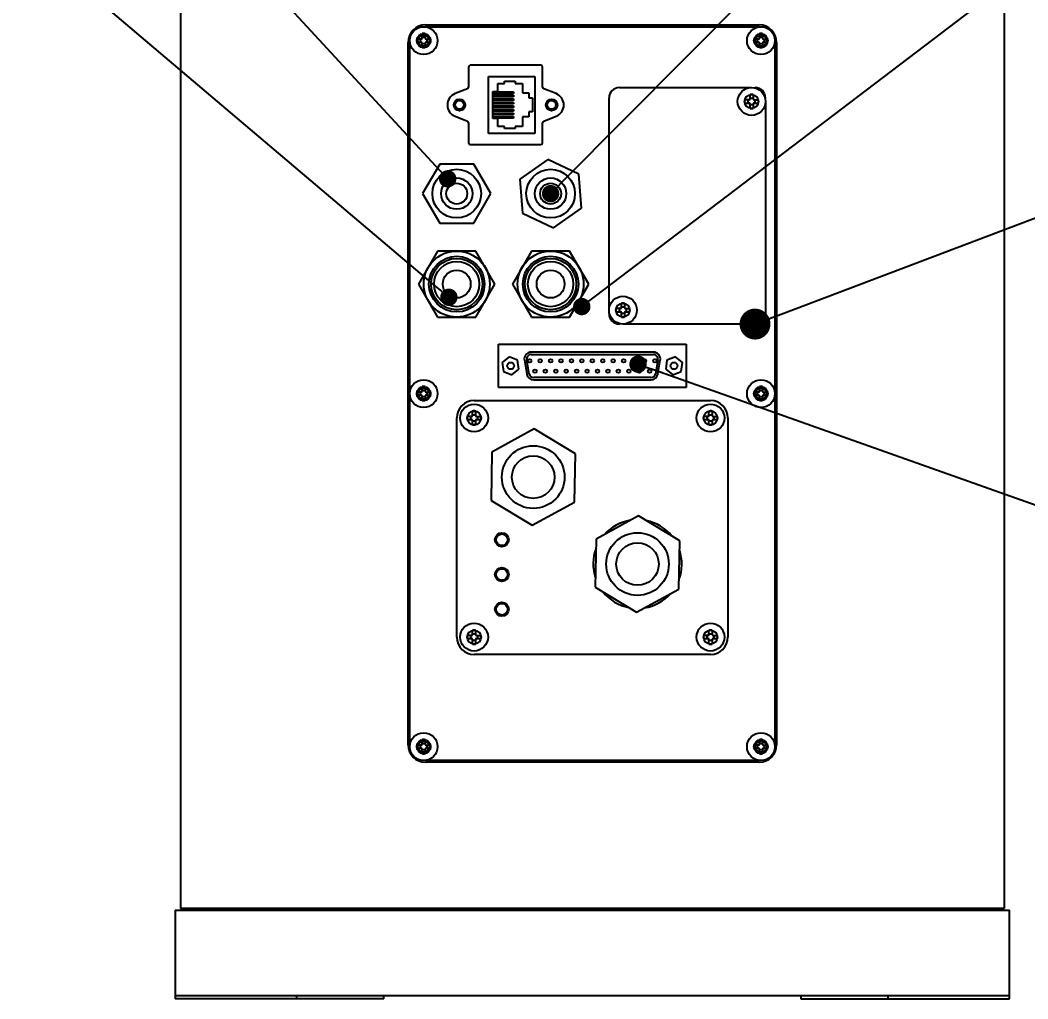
# Model space of a CAD drawing. Header units: millimetres. Extents: x 4086 to 8300, y 123 to 1549.
# Drawn here: x 7111.2 to 7176.4, y 263.5 to 326.9 of the extents above; entities that cross this region are included whole.
import ezdxf
from ezdxf import colors
from ezdxf.entities.mleader import LeaderData, LeaderLine
from ezdxf.math import Vec2, Vec3

# ---------------------------------------------------------------- set-up
doc = ezdxf.new("R2010")
doc.units = ezdxf.units.MM
doc.styles.get("Standard").update_dxf_attribs({"font": 'simsun.ttc'})

# ---------------------------------------------------------------- blocks, each defined once
blk = doc.blocks.new('_Dot')
at = {"color": 0, "linetype": 'ByBlock', "lineweight": -2}
blk.add_line((-0.5, 0), (-1, 0), dxfattribs=at)
at = {"color": 0, "linetype": 'ByBlock', "const_width": 0.5}
blk.add_lwpolyline([(-0.25, 0, 1), (0.25, 0, 1)], format="xyb", close=True, dxfattribs=at)

msp = doc.modelspace()

# ---------------------------------------------------------------- linework, layer by layer
at = {"color": 7, "linetype": 'Continuous'}
for p, q in [((7174.90823, 352.41658), (7174.90823, 269.39158)), ((7121.58323, 351.74158), (7121.58323, 269.39158)), ((7137.44573, 326.54158), (7159.04573, 326.54158)), ((7137.44573, 326.42908), (7159.04573, 326.42908)), ((7136.88059, 325.46305), (7136.88154, 325.43008)), ((7137.16673, 325.62808), (7136.88154, 325.62808)), ((7137.12012, 325.43008), (7137.12012, 325.62808)), ((7137.23423, 325.69558), (7137.23423, 325.98076)), ((7137.23423, 325.74219), (7137.43223, 325.74219)), ((7137.43223, 325.98076), (7137.43223, 325.69558)), ((7137.49973, 325.62808), (7137.78491, 325.62808)), ((7137.54634, 325.62808), (7137.54634, 325.43008)), ((7137.78586, 325.59511), (7137.78491, 325.62808)), ((7158.70559, 325.46305), (7158.70654, 325.43008)), ((7158.99173, 325.62808), (7158.70654, 325.62808)), ((7158.94512, 325.43008), (7158.94512, 325.62808)), ((7159.05923, 325.69558), (7159.05923, 325.98076)), ((7159.05923, 325.74219), (7159.25723, 325.74219)), ((7159.25723, 325.98076), (7159.25723, 325.69558)), ((7159.32473, 325.62808), (7159.60991, 325.62808)), ((7159.37134, 325.62808), (7159.37134, 325.43008)), ((7159.61086, 325.59511), (7159.60991, 325.62808)), ((7136.32073, 279.96658), (7136.32073, 325.41658)), ((7136.43323, 279.96658), (7136.43323, 325.41658)), ((7136.88154, 325.43008), (7137.16673, 325.43008)), ((7137.23423, 325.07739), (7137.23423, 325.36258)), ((7137.43223, 325.31597), (7137.23423, 325.31597)), ((7137.43223, 325.36258), (7137.43223, 325.07739)), ((7137.49973, 325.43008), (7137.78491, 325.43008)), ((7158.70654, 325.43008), (7158.99173, 325.43008)), ((7159.05923, 325.07739), (7159.05923, 325.36258)), ((7159.25723, 325.31597), (7159.05923, 325.31597)), ((7159.25723, 325.36258), (7159.25723, 325.07739)), ((7159.32473, 325.43008), (7159.60991, 325.43008)), ((7160.05823, 325.41658), (7160.05823, 279.96658)), ((7160.17073, 325.41658), (7160.17073, 279.96658)), ((7140.23573, 323.81908), (7140.23573, 322.52344)), ((7144.91573, 323.93158), (7140.34823, 323.93158)), ((7145.02823, 322.52344), (7145.02823, 323.81908)), ((7141.51823, 319.52158), (7141.51823, 323.21158)), ((7141.51823, 323.21158), (7144.53323, 323.21158)), ((7142.55323, 322.76158), (7142.55323, 322.89658)), ((7142.55323, 322.89658), (7143.25073, 322.89658)), ((7143.25073, 322.89658), (7143.25073, 322.76158)), ((7144.53323, 323.21158), (7144.53323, 319.52158)), ((7140.16485, 322.41893), (7139.3594, 322.09821)), ((7141.81073, 320.48908), (7141.81073, 322.24408)), ((7141.81073, 322.24408), (7142.12573, 322.24408)), ((7141.81073, 322.22158), (7143.13435, 322.22158)), ((7142.12573, 322.24408), (7142.12573, 322.76158)), ((7142.12573, 322.76158), (7142.55323, 322.76158)), ((7143.13435, 322.22158), (7143.13435, 322.11808)), ((7143.25073, 322.76158), (7143.72323, 322.76158)), ((7143.72323, 322.76158), (7143.72323, 322.14283)), ((7145.90455, 322.09821), (7145.09911, 322.41893)), ((7150.00073, 322.49158), (7158.55073, 322.49158)), ((7143.13435, 322.11808), (7141.81073, 322.11808)), ((7141.81073, 321.99208), (7143.13435, 321.99208)), ((7143.13435, 321.88858), (7141.81073, 321.88858)), ((7141.81073, 321.76258), (7143.13435, 321.76258)), ((7143.13435, 321.65908), (7141.81073, 321.65908)), ((7141.81073, 321.53308), (7143.13435, 321.53308)), ((7143.13435, 321.99208), (7143.13435, 321.88858)), ((7143.13435, 321.76258), (7143.13435, 321.65908)), ((7143.13435, 321.53308), (7143.13435, 321.42958)), ((7143.72323, 322.14283), (7144.12823, 322.14283)), ((7144.12823, 322.14283), (7144.12823, 321.81658)), ((7144.12823, 321.81658), (7144.37573, 321.81658)), ((7144.37573, 321.81658), (7144.37573, 320.91658)), ((7149.32573, 308.09158), (7149.32573, 321.81658)), ((7158.09809, 321.52555), (7158.09904, 321.49258)), ((7158.38423, 321.69058), (7158.09904, 321.69058)), ((7158.33762, 321.49258), (7158.33762, 321.69058)), ((7158.45173, 321.75808), (7158.45173, 322.04326)), ((7158.45173, 321.80469), (7158.64973, 321.80469)), ((7158.64973, 322.04326), (7158.64973, 321.75808)), ((7158.71723, 321.69058), (7159.00241, 321.69058)), ((7158.76384, 321.69058), (7158.76384, 321.49258)), ((7159.00336, 321.65761), (7159.00241, 321.69058)), ((7159.45073, 321.59158), (7159.45073, 307.86658)), ((7143.13435, 321.42958), (7141.81073, 321.42958)), ((7141.81073, 321.30358), (7143.13435, 321.30358)), ((7143.13435, 321.20008), (7141.81073, 321.20008)), ((7141.81073, 321.07408), (7143.13435, 321.07408)), ((7143.13435, 320.97058), (7141.81073, 320.97058)), ((7143.13435, 321.30358), (7143.13435, 321.20008)), ((7143.13435, 321.07408), (7143.13435, 320.97058)), ((7144.12823, 320.91658), (7144.12823, 320.59033)), ((7144.37573, 320.91658), (7144.12823, 320.91658)), ((7158.09904, 321.49258), (7158.38423, 321.49258)), ((7158.45173, 321.13989), (7158.45173, 321.42508)), ((7158.64973, 321.37847), (7158.45173, 321.37847)), ((7158.64973, 321.42508), (7158.64973, 321.13989)), ((7158.71723, 321.49258), (7159.00241, 321.49258)), ((7139.3594, 320.63495), (7140.16485, 320.31423)), ((7141.81073, 320.84458), (7143.13435, 320.84458)), ((7143.13435, 320.74108), (7141.81073, 320.74108)), ((7141.81073, 320.61508), (7143.13435, 320.61508)), ((7143.13435, 320.51158), (7141.81073, 320.51158)), ((7142.12573, 320.48908), (7141.81073, 320.48908)), ((7141.99073, 320.74108), (7141.99073, 320.84458)), ((7141.99073, 320.51158), (7141.99073, 320.61508)), ((7142.12573, 319.97158), (7142.12573, 320.48908)), ((7143.13435, 320.84458), (7143.13435, 320.74108)), ((7143.13435, 320.61508), (7143.13435, 320.51158)), ((7143.72323, 320.59033), (7143.72323, 319.97158)), ((7144.12823, 320.59033), (7143.72323, 320.59033)), ((7145.09911, 320.31423), (7145.90455, 320.63495)), ((7140.23573, 320.20971), (7140.23573, 318.91408)), ((7142.55323, 319.97158), (7142.12573, 319.97158)), ((7142.55323, 319.83658), (7142.55323, 319.97158)), ((7143.25073, 319.83658), (7142.55323, 319.83658)), ((7143.25073, 319.97158), (7143.25073, 319.83658)), ((7143.72323, 319.97158), (7143.25073, 319.97158)), ((7145.02823, 318.91408), (7145.02823, 320.20971)), ((7144.53323, 319.52158), (7141.51823, 319.52158)), ((7140.34823, 318.80158), (7144.91573, 318.80158)), ((7145.36733, 317.83022), (7143.55028, 316.57515)), ((7147.36278, 316.88415), (7145.36733, 317.83022)), ((7138.36655, 317.54158), (7137.26236, 315.62908)), ((7140.57491, 317.54158), (7138.36655, 317.54158)), ((7141.67909, 315.62908), (7140.57491, 317.54158)), ((7143.55028, 316.57515), (7143.72868, 314.374)), ((7147.54118, 314.683), (7147.36278, 316.88415)), ((7137.26236, 315.62908), (7138.36655, 313.71658)), ((7140.57491, 313.71658), (7141.67909, 315.62908)), ((7143.72868, 314.374), (7145.72413, 313.42793)), ((7145.72413, 313.42793), (7147.54118, 314.683)), ((7138.36655, 313.71658), (7140.57491, 313.71658)), ((7138.23664, 311.91658), (7137.00256, 309.77908)), ((7140.70481, 311.91658), (7138.23664, 311.91658)), ((7141.9389, 309.77908), (7140.70481, 311.91658)), ((7144.31164, 311.91658), (7143.07756, 309.77908)), ((7146.77981, 311.91658), (7144.31164, 311.91658)), ((7148.0139, 309.77908), (7146.77981, 311.91658)), ((7137.00256, 309.77908), (7138.23664, 307.64158)), ((7140.70481, 307.64158), (7141.9389, 309.77908)), ((7143.07756, 309.77908), (7144.31164, 307.64158)), ((7146.77981, 307.64158), (7148.0139, 309.77908)), ((7150.12673, 308.25808), (7150.12673, 308.54326)), ((7150.32473, 308.54326), (7150.32473, 308.25808)), ((7149.77309, 308.02555), (7149.77404, 307.99258)), ((7150.05923, 308.19058), (7149.77404, 308.19058)), ((7149.77404, 307.99258), (7150.05923, 307.99258)), ((7150.01262, 307.99258), (7150.01262, 308.19058)), ((7150.12673, 308.30469), (7150.32473, 308.30469)), ((7150.12673, 307.63989), (7150.12673, 307.92508)), ((7150.32473, 307.87847), (7150.12673, 307.87847)), ((7150.32473, 307.92508), (7150.32473, 307.63989)), ((7150.39223, 308.19058), (7150.67741, 308.19058)), ((7150.39223, 307.99258), (7150.67741, 307.99258)), ((7150.43884, 308.19058), (7150.43884, 307.99258)), ((7150.67836, 308.15761), (7150.67741, 308.19058)), ((7138.23664, 307.64158), (7140.70481, 307.64158)), ((7144.31164, 307.64158), (7146.77981, 307.64158)), ((7158.77573, 307.19158), (7150.22573, 307.19158)), ((7142.17073, 303.08533), (7142.17073, 305.89783)), ((7142.17073, 305.89783), (7154.32073, 305.89783)), ((7154.32073, 305.89783), (7154.32073, 303.08533)), ((7152.19889, 305.38033), (7144.29257, 305.38033)), ((7144.29257, 305.22283), (7152.19889, 305.22283)), ((7142.86945, 305.07048), (7142.41025, 304.70804)), ((7142.41025, 304.70804), (7142.49453, 304.12914)), ((7143.41293, 304.85401), (7142.86945, 305.07048)), ((7143.49721, 304.27512), (7143.41293, 304.85401)), ((7143.8493, 304.85276), (7144.0068, 303.95276)), ((7144.16194, 303.97991), (7144.00445, 304.8799)), ((7152.48701, 304.8799), (7152.32951, 303.97991)), ((7152.48465, 303.95276), (7152.64215, 304.85276)), ((7153.07853, 304.85401), (7152.99425, 304.27512)), ((7153.62201, 305.07048), (7153.07853, 304.85401)), ((7154.08121, 304.70804), (7153.62201, 305.07048)), ((7153.99693, 304.12914), (7154.08121, 304.70804)), ((7142.49453, 304.12914), (7143.03801, 303.91268)), ((7143.03801, 303.91268), (7143.49721, 304.27512)), ((7152.99425, 304.27512), (7153.45345, 303.91268)), ((7153.45345, 303.91268), (7153.99693, 304.12914)), ((7152.04139, 303.73783), (7144.45007, 303.73783)), ((7144.45007, 303.58033), (7152.04139, 303.58033)), ((7136.88059, 302.62555), (7136.88154, 302.59258)), ((7137.16673, 302.79058), (7136.88154, 302.79058)), ((7137.12012, 302.59258), (7137.12012, 302.79058)), ((7137.23423, 302.85808), (7137.23423, 303.14326)), ((7137.23423, 302.90469), (7137.43223, 302.90469)), ((7137.43223, 303.14326), (7137.43223, 302.85808)), ((7137.49973, 302.79058), (7137.78491, 302.79058)), ((7137.54634, 302.79058), (7137.54634, 302.59258)), ((7137.78586, 302.75761), (7137.78491, 302.79058)), ((7154.32073, 303.08533), (7142.17073, 303.08533)), ((7158.70559, 302.62555), (7158.70654, 302.59258)), ((7158.99173, 302.79058), (7158.70654, 302.79058)), ((7158.94512, 302.59258), (7158.94512, 302.79058)), ((7159.05923, 302.85808), (7159.05923, 303.14326)), ((7159.05923, 302.90469), (7159.25723, 302.90469)), ((7159.25723, 303.14326), (7159.25723, 302.85808)), ((7159.32473, 302.79058), (7159.60991, 302.79058)), ((7159.37134, 302.79058), (7159.37134, 302.59258)), ((7159.61086, 302.75761), (7159.60991, 302.79058)), ((7136.88154, 302.59258), (7137.16673, 302.59258)), ((7137.23423, 302.23989), (7137.23423, 302.52508)), ((7137.43223, 302.47847), (7137.23423, 302.47847)), ((7137.43223, 302.52508), (7137.43223, 302.23989)), ((7137.49973, 302.59258), (7137.78491, 302.59258)), ((7140.59573, 302.24158), (7155.89573, 302.24158)), ((7158.70654, 302.59258), (7158.99173, 302.59258)), ((7159.05923, 302.23989), (7159.05923, 302.52508)), ((7159.25723, 302.47847), (7159.05923, 302.47847)), ((7159.25723, 302.52508), (7159.25723, 302.23989)), ((7159.32473, 302.59258), (7159.60991, 302.59258)), ((7140.49673, 301.28308), (7140.49673, 301.56826)), ((7140.49673, 301.32969), (7140.69473, 301.32969)), ((7140.69473, 301.56826), (7140.69473, 301.28308)), ((7155.79673, 301.28308), (7155.79673, 301.56826)), ((7155.79673, 301.32969), (7155.99473, 301.32969)), ((7155.99473, 301.56826), (7155.99473, 301.28308)), ((7139.47073, 286.94158), (7139.47073, 301.11658)), ((7140.14309, 301.05055), (7140.14404, 301.01758)), ((7140.42923, 301.21558), (7140.14404, 301.21558)), ((7140.14404, 301.01758), (7140.42923, 301.01758)), ((7140.38262, 301.01758), (7140.38262, 301.21558)), ((7140.49673, 300.66489), (7140.49673, 300.95008)), ((7140.69473, 300.90347), (7140.49673, 300.90347)), ((7140.69473, 300.95008), (7140.69473, 300.66489)), ((7140.76223, 301.21558), (7141.04741, 301.21558)), ((7140.76223, 301.01758), (7141.04741, 301.01758)), ((7140.80884, 301.21558), (7140.80884, 301.01758)), ((7141.04836, 301.18261), (7141.04741, 301.21558)), ((7155.44309, 301.05055), (7155.44404, 301.01758)), ((7155.72923, 301.21558), (7155.44404, 301.21558)), ((7155.44404, 301.01758), (7155.72923, 301.01758)), ((7155.68262, 301.01758), (7155.68262, 301.21558)), ((7155.79673, 300.66489), (7155.79673, 300.95008)), ((7155.99473, 300.90347), (7155.79673, 300.90347)), ((7155.99473, 300.95008), (7155.99473, 300.66489)), ((7156.06223, 301.21558), (7156.34741, 301.21558)), ((7156.06223, 301.01758), (7156.34741, 301.01758)), ((7156.10884, 301.21558), (7156.10884, 301.01758)), ((7156.34836, 301.18261), (7156.34741, 301.21558)), ((7157.02073, 301.11658), (7157.02073, 286.94158)), ((7144.48426, 300.40862), (7141.75306, 298.90512)), ((7147.15194, 298.79508), (7144.48426, 300.40862)), ((7141.75306, 298.90512), (7141.68952, 295.78808)), ((7147.0884, 295.67803), (7147.15194, 298.79508)), ((7141.68952, 295.78808), (7144.35719, 294.17453)), ((7144.35719, 294.17453), (7147.0884, 295.67803)), ((7151.23426, 294.78362), (7148.50306, 293.28012)), ((7153.90194, 293.17008), (7151.23426, 294.78362)), ((7148.50306, 293.28012), (7148.43952, 290.16308)), ((7153.8384, 290.05303), (7153.90194, 293.17008)), ((7148.43952, 290.16308), (7151.10719, 288.54953)), ((7151.10719, 288.54953), (7153.8384, 290.05303)), ((7140.42923, 287.04058), (7140.14404, 287.04058)), ((7140.38262, 286.84258), (7140.38262, 287.04058)), ((7140.49673, 287.10808), (7140.49673, 287.39326)), ((7140.49673, 287.15469), (7140.69473, 287.15469)), ((7140.69473, 287.39326), (7140.69473, 287.10808)), ((7140.76223, 287.04058), (7141.04741, 287.04058)), ((7140.80884, 287.04058), (7140.80884, 286.84258)), ((7141.04836, 287.00761), (7141.04741, 287.04058)), ((7155.72923, 287.04058), (7155.44404, 287.04058)), ((7155.68262, 286.84258), (7155.68262, 287.04058)), ((7155.79673, 287.10808), (7155.79673, 287.39326)), ((7155.79673, 287.15469), (7155.99473, 287.15469)), ((7155.99473, 287.39326), (7155.99473, 287.10808)), ((7156.06223, 287.04058), (7156.34741, 287.04058)), ((7156.10884, 287.04058), (7156.10884, 286.84258)), ((7156.34836, 287.00761), (7156.34741, 287.04058)), ((7140.14309, 286.87555), (7140.14404, 286.84258)), ((7140.14404, 286.84258), (7140.42923, 286.84258)), ((7140.49673, 286.48989), (7140.49673, 286.77508)), ((7140.69473, 286.72847), (7140.49673, 286.72847)), ((7140.69473, 286.77508), (7140.69473, 286.48989)), ((7140.76223, 286.84258), (7141.04741, 286.84258)), ((7155.44309, 286.87555), (7155.44404, 286.84258)), ((7155.44404, 286.84258), (7155.72923, 286.84258)), ((7155.79673, 286.48989), (7155.79673, 286.77508)), ((7155.99473, 286.72847), (7155.79673, 286.72847)), ((7155.99473, 286.77508), (7155.99473, 286.48989)), ((7156.06223, 286.84258), (7156.34741, 286.84258)), ((7155.89573, 285.81658), (7140.59573, 285.81658)), ((7136.88059, 279.78805), (7136.88154, 279.75508)), ((7137.16673, 279.95308), (7136.88154, 279.95308)), ((7137.12012, 279.75508), (7137.12012, 279.95308)), ((7137.23423, 280.02058), (7137.23423, 280.30576)), ((7137.23423, 280.06719), (7137.43223, 280.06719)), ((7137.43223, 280.30576), (7137.43223, 280.02058)), ((7137.49973, 279.95308), (7137.78491, 279.95308)), ((7137.54634, 279.95308), (7137.54634, 279.75508)), ((7137.78586, 279.92011), (7137.78491, 279.95308)), ((7158.70559, 279.78805), (7158.70654, 279.75508)), ((7158.99173, 279.95308), (7158.70654, 279.95308)), ((7158.94512, 279.75508), (7158.94512, 279.95308)), ((7159.05923, 280.02058), (7159.05923, 280.30576)), ((7159.05923, 280.06719), (7159.25723, 280.06719)), ((7159.25723, 280.30576), (7159.25723, 280.02058)), ((7159.32473, 279.95308), (7159.60991, 279.95308)), ((7159.37134, 279.95308), (7159.37134, 279.75508)), ((7159.61086, 279.92011), (7159.60991, 279.95308)), ((7136.88154, 279.75508), (7137.16673, 279.75508)), ((7137.23423, 279.40239), (7137.23423, 279.68758)), ((7137.43223, 279.64097), (7137.23423, 279.64097)), ((7137.43223, 279.68758), (7137.43223, 279.40239)), ((7137.49973, 279.75508), (7137.78491, 279.75508)), ((7158.70654, 279.75508), (7158.99173, 279.75508)), ((7159.05923, 279.40239), (7159.05923, 279.68758)), ((7159.25723, 279.64097), (7159.05923, 279.64097)), ((7159.25723, 279.68758), (7159.25723, 279.40239)), ((7159.32473, 279.75508), (7159.60991, 279.75508)), ((7159.04573, 278.95408), (7137.44573, 278.95408)), ((7159.04573, 278.84158), (7137.44573, 278.84158)), ((7174.90767, 269.39158), (7121.58378, 269.39158)), ((7121.69573, 269.39158), (7121.69573, 269.27908)), ((7174.79573, 269.39158), (7174.79573, 269.27908)), ((7121.24573, 269.27908), (7175.24573, 269.27908)), ((7121.24573, 269.27908), (7121.24573, 263.54158)), ((7175.24573, 263.54158), (7175.24573, 269.27908)), ((7121.24573, 263.76658), (7175.24573, 263.76658)), ((7134.74573, 263.54158), (7121.24573, 263.54158)), ((7129.12073, 263.54158), (7129.12073, 263.76658)), ((7134.74573, 263.54158), (7134.74573, 263.76658)), ((7161.74573, 263.76658), (7161.74573, 263.54158)), ((7161.74573, 263.54158), (7175.24573, 263.54158)), ((7167.37073, 263.76658), (7167.37073, 263.54158))]:
    msp.add_line(p, q, dxfattribs=at)
for points in [[(7136.88154, 325.62808), (7136.88059, 325.59511), (7136.88002, 325.5621), (7136.87983, 325.52908)], [(7136.87983, 325.52908), (7136.88002, 325.49605), (7136.88059, 325.46305)], [(7136.96198, 325.52908), (7136.99987, 325.69245), (7137.10255, 325.81995), (7137.24921, 325.89068), (7137.4143, 325.89135), (7137.56176, 325.82164), (7137.66613, 325.69339), (7137.70448, 325.52908)], [(7137.70448, 325.52908), (7137.66659, 325.3657), (7137.5639, 325.23821), (7137.41724, 325.16747), (7137.25216, 325.1668), (7137.1047, 325.23652), (7137.00032, 325.36477), (7136.96198, 325.52908)], [(7137.43223, 325.98076), (7137.36625, 325.98229), (7137.3002, 325.98229), (7137.23423, 325.98076)], [(7137.78491, 325.43008), (7137.78586, 325.46305), (7137.78644, 325.49605), (7137.78663, 325.52908)], [(7137.78663, 325.52908), (7137.78644, 325.5621), (7137.78586, 325.59511)], [(7158.70654, 325.62808), (7158.70559, 325.59511), (7158.70502, 325.5621), (7158.70483, 325.52908)], [(7158.70483, 325.52908), (7158.70502, 325.49605), (7158.70559, 325.46305)], [(7158.78698, 325.52908), (7158.82487, 325.69245), (7158.92755, 325.81995), (7159.07421, 325.89068), (7159.2393, 325.89135), (7159.38676, 325.82164), (7159.49113, 325.69339), (7159.52948, 325.52908)], [(7159.52948, 325.52908), (7159.49159, 325.3657), (7159.3889, 325.23821), (7159.24224, 325.16747), (7159.07716, 325.1668), (7158.9297, 325.23652), (7158.82532, 325.36477), (7158.78698, 325.52908)], [(7159.25723, 325.98076), (7159.19125, 325.98229), (7159.1252, 325.98229), (7159.05923, 325.98076)], [(7159.60991, 325.43008), (7159.61086, 325.46305), (7159.61144, 325.49605), (7159.61163, 325.52908)], [(7159.61163, 325.52908), (7159.61144, 325.5621), (7159.61086, 325.59511)], [(7137.23423, 325.07739), (7137.3002, 325.07587), (7137.36625, 325.07587), (7137.43223, 325.07739)], [(7159.05923, 325.07739), (7159.1252, 325.07587), (7159.19125, 325.07587), (7159.25723, 325.07739)], [(7158.09904, 321.69058), (7158.09809, 321.65761), (7158.09752, 321.6246), (7158.09733, 321.59158)], [(7158.09733, 321.59158), (7158.09752, 321.55855), (7158.09809, 321.52555)], [(7158.64973, 322.04326), (7158.58375, 322.04479), (7158.5177, 322.04479), (7158.45173, 322.04326)], [(7159.00241, 321.49258), (7159.00336, 321.52555), (7159.00394, 321.55855), (7159.00413, 321.59158)], [(7159.00413, 321.59158), (7159.00394, 321.6246), (7159.00336, 321.65761)], [(7158.45173, 321.13989), (7158.5177, 321.13837), (7158.58375, 321.13837), (7158.64973, 321.13989)], [(7150.32473, 308.54326), (7150.25875, 308.54479), (7150.1927, 308.54479), (7150.12673, 308.54326)], [(7149.77404, 308.19058), (7149.77309, 308.15761), (7149.77252, 308.1246), (7149.77233, 308.09158)], [(7149.77233, 308.09158), (7149.77252, 308.05855), (7149.77309, 308.02555)], [(7150.67741, 307.99258), (7150.67836, 308.02555), (7150.67894, 308.05855), (7150.67913, 308.09158)], [(7150.67913, 308.09158), (7150.67894, 308.1246), (7150.67836, 308.15761)], [(7150.12673, 307.63989), (7150.1927, 307.63837), (7150.25875, 307.63837), (7150.32473, 307.63989)], [(7136.88154, 302.79058), (7136.88059, 302.75761), (7136.88002, 302.7246), (7136.87983, 302.69158)], [(7136.87983, 302.69158), (7136.88002, 302.65855), (7136.88059, 302.62555)], [(7136.96198, 302.69158), (7136.99987, 302.85495), (7137.10255, 302.98245), (7137.24921, 303.05318), (7137.4143, 303.05385), (7137.56176, 302.98414), (7137.66613, 302.85589), (7137.70448, 302.69158)], [(7137.70448, 302.69158), (7137.66659, 302.5282), (7137.5639, 302.40071), (7137.41724, 302.32997), (7137.25216, 302.3293), (7137.1047, 302.39902), (7137.00032, 302.52727), (7136.96198, 302.69158)], [(7137.43223, 303.14326), (7137.36625, 303.14479), (7137.3002, 303.14479), (7137.23423, 303.14326)], [(7137.78491, 302.59258), (7137.78586, 302.62555), (7137.78644, 302.65855), (7137.78663, 302.69158)], [(7137.78663, 302.69158), (7137.78644, 302.7246), (7137.78586, 302.75761)], [(7158.70654, 302.79058), (7158.70559, 302.75761), (7158.70502, 302.7246), (7158.70483, 302.69158)], [(7158.70483, 302.69158), (7158.70502, 302.65855), (7158.70559, 302.62555)], [(7158.78698, 302.69158), (7158.82487, 302.85495), (7158.92755, 302.98245), (7159.07421, 303.05318), (7159.2393, 303.05385), (7159.38676, 302.98414), (7159.49113, 302.85589), (7159.52948, 302.69158)], [(7159.52948, 302.69158), (7159.49159, 302.5282), (7159.3889, 302.40071), (7159.24224, 302.32997), (7159.07716, 302.3293), (7158.9297, 302.39902), (7158.82532, 302.52727), (7158.78698, 302.69158)], [(7159.25723, 303.14326), (7159.19125, 303.14479), (7159.1252, 303.14479), (7159.05923, 303.14326)], [(7159.60991, 302.59258), (7159.61086, 302.62555), (7159.61144, 302.65855), (7159.61163, 302.69158)], [(7159.61163, 302.69158), (7159.61144, 302.7246), (7159.61086, 302.75761)], [(7137.23423, 302.23989), (7137.3002, 302.23837), (7137.36625, 302.23837), (7137.43223, 302.23989)], [(7159.05923, 302.23989), (7159.1252, 302.23837), (7159.19125, 302.23837), (7159.25723, 302.23989)], [(7140.69473, 301.56826), (7140.62875, 301.56979), (7140.5627, 301.56979), (7140.49673, 301.56826)], [(7155.99473, 301.56826), (7155.92875, 301.56979), (7155.8627, 301.56979), (7155.79673, 301.56826)], [(7140.14404, 301.21558), (7140.14309, 301.18261), (7140.14252, 301.1496), (7140.14233, 301.11658)], [(7140.14233, 301.11658), (7140.14252, 301.08355), (7140.14309, 301.05055)], [(7140.49673, 300.66489), (7140.5627, 300.66337), (7140.62875, 300.66337), (7140.69473, 300.66489)], [(7141.04741, 301.01758), (7141.04836, 301.05055), (7141.04894, 301.08355), (7141.04913, 301.11658)], [(7141.04913, 301.11658), (7141.04894, 301.1496), (7141.04836, 301.18261)], [(7155.44404, 301.21558), (7155.44309, 301.18261), (7155.44252, 301.1496), (7155.44233, 301.11658)], [(7155.44233, 301.11658), (7155.44252, 301.08355), (7155.44309, 301.05055)], [(7155.79673, 300.66489), (7155.8627, 300.66337), (7155.92875, 300.66337), (7155.99473, 300.66489)], [(7156.34741, 301.01758), (7156.34836, 301.05055), (7156.34894, 301.08355), (7156.34913, 301.11658)], [(7156.34913, 301.11658), (7156.34894, 301.1496), (7156.34836, 301.18261)], [(7140.14404, 287.04058), (7140.14309, 287.00761), (7140.14252, 286.9746), (7140.14233, 286.94158)], [(7140.69473, 287.39326), (7140.62875, 287.39479), (7140.5627, 287.39479), (7140.49673, 287.39326)], [(7141.04913, 286.94158), (7141.04894, 286.9746), (7141.04836, 287.00761)], [(7155.44404, 287.04058), (7155.44309, 287.00761), (7155.44252, 286.9746), (7155.44233, 286.94158)], [(7155.99473, 287.39326), (7155.92875, 287.39479), (7155.8627, 287.39479), (7155.79673, 287.39326)], [(7156.34913, 286.94158), (7156.34894, 286.9746), (7156.34836, 287.00761)], [(7140.14233, 286.94158), (7140.14252, 286.90855), (7140.14309, 286.87555)], [(7140.49673, 286.48989), (7140.5627, 286.48837), (7140.62875, 286.48837), (7140.69473, 286.48989)], [(7141.04741, 286.84258), (7141.04836, 286.87555), (7141.04894, 286.90855), (7141.04913, 286.94158)], [(7155.44233, 286.94158), (7155.44252, 286.90855), (7155.44309, 286.87555)], [(7155.79673, 286.48989), (7155.8627, 286.48837), (7155.92875, 286.48837), (7155.99473, 286.48989)], [(7156.34741, 286.84258), (7156.34836, 286.87555), (7156.34894, 286.90855), (7156.34913, 286.94158)], [(7136.88154, 279.95308), (7136.88059, 279.92011), (7136.88002, 279.8871), (7136.87983, 279.85408)], [(7136.87983, 279.85408), (7136.88002, 279.82105), (7136.88059, 279.78805)], [(7136.96198, 279.85408), (7136.99987, 280.01745), (7137.10255, 280.14495), (7137.24921, 280.21568), (7137.4143, 280.21635), (7137.56176, 280.14664), (7137.66613, 280.01839), (7137.70448, 279.85408)], [(7137.70448, 279.85408), (7137.66659, 279.6907), (7137.5639, 279.56321), (7137.41724, 279.49247), (7137.25216, 279.4918), (7137.1047, 279.56152), (7137.00032, 279.68977), (7136.96198, 279.85408)], [(7137.43223, 280.30576), (7137.36625, 280.30729), (7137.3002, 280.30729), (7137.23423, 280.30576)], [(7137.78491, 279.75508), (7137.78586, 279.78805), (7137.78644, 279.82105), (7137.78663, 279.85408)], [(7137.78663, 279.85408), (7137.78644, 279.8871), (7137.78586, 279.92011)], [(7158.70654, 279.95308), (7158.70559, 279.92011), (7158.70502, 279.8871), (7158.70483, 279.85408)], [(7158.70483, 279.85408), (7158.70502, 279.82105), (7158.70559, 279.78805)], [(7158.78698, 279.85408), (7158.82487, 280.01745), (7158.92755, 280.14495), (7159.07421, 280.21568), (7159.2393, 280.21635), (7159.38676, 280.14664), (7159.49113, 280.01839), (7159.52948, 279.85408)], [(7159.52948, 279.85408), (7159.49159, 279.6907), (7159.3889, 279.56321), (7159.24224, 279.49247), (7159.07716, 279.4918), (7158.9297, 279.56152), (7158.82532, 279.68977), (7158.78698, 279.85408)], [(7159.25723, 280.30576), (7159.19125, 280.30729), (7159.1252, 280.30729), (7159.05923, 280.30576)], [(7159.60991, 279.75508), (7159.61086, 279.78805), (7159.61144, 279.82105), (7159.61163, 279.85408)], [(7159.61163, 279.85408), (7159.61144, 279.8871), (7159.61086, 279.92011)], [(7137.23423, 279.40239), (7137.3002, 279.40087), (7137.36625, 279.40087), (7137.43223, 279.40239)], [(7159.05923, 279.40239), (7159.1252, 279.40087), (7159.19125, 279.40087), (7159.25723, 279.40239)]]:
    msp.add_lwpolyline(points, dxfattribs=at)
for centre, radius in [((7137.33323, 325.52908), 0.9), ((7159.15823, 325.52908), 0.9), ((7137.33323, 325.52908), 0.45), ((7159.15823, 325.52908), 0.45), ((7158.55073, 321.59158), 0.9), ((7139.65073, 321.36658), 0.37125), ((7139.65073, 321.36658), 0.3375), ((7139.65073, 321.36658), 0.28125), ((7145.61323, 321.36658), 0.37125), ((7145.61323, 321.36658), 0.3375), ((7145.61323, 321.36658), 0.28125), ((7158.55073, 321.59158), 0.45), ((7139.47073, 315.62908), 1.575), ((7145.54573, 315.62908), 1.575), ((7139.47073, 315.62908), 1.0125), ((7145.54573, 315.62908), 1.0125), ((7139.47073, 315.62908), 0.675), ((7145.54573, 315.62908), 0.675), ((7139.47073, 309.77908), 2.1375), ((7145.54573, 309.77908), 2.1375), ((7139.47073, 309.77908), 1.8), ((7139.47073, 309.77908), 1.66196), ((7139.47073, 309.77908), 1.4625), ((7145.54573, 309.77908), 1.8), ((7145.54573, 309.77908), 1.66196), ((7145.54573, 309.77908), 1.4625), ((7139.47073, 309.77908), 0.9), ((7145.54573, 309.77908), 0.9), ((7150.22573, 308.09158), 0.9), ((7150.22573, 308.09158), 0.45), ((7142.95373, 304.49158), 0.225), ((7144.19573, 304.81783), 0.1125), ((7144.87073, 304.81783), 0.1125), ((7145.54573, 304.81783), 0.1125), ((7146.22073, 304.81783), 0.1125), ((7146.89573, 304.81783), 0.1125), ((7147.57073, 304.81783), 0.1125), ((7148.24573, 304.81783), 0.1125), ((7148.92073, 304.81783), 0.1125), ((7149.59573, 304.81783), 0.1125), ((7150.27073, 304.81783), 0.1125), ((7150.94573, 304.81783), 0.1125), ((7151.62073, 304.81783), 0.1125), ((7152.29573, 304.81783), 0.1125), ((7153.53773, 304.49158), 0.225), ((7144.53323, 304.14283), 0.1125), ((7145.20823, 304.14283), 0.1125), ((7145.88323, 304.14283), 0.1125), ((7146.55823, 304.14283), 0.1125), ((7147.23323, 304.14283), 0.1125), ((7147.90823, 304.14283), 0.1125), ((7148.58323, 304.14283), 0.1125), ((7149.25823, 304.14283), 0.1125), ((7149.93323, 304.14283), 0.1125), ((7150.60823, 304.14283), 0.1125), ((7151.28323, 304.14283), 0.1125), ((7151.95823, 304.14283), 0.1125), ((7137.33323, 302.69158), 0.9), ((7159.15823, 302.69158), 0.9), ((7137.33323, 302.69158), 0.45), ((7159.15823, 302.69158), 0.45), ((7140.59573, 301.11658), 0.9), ((7155.89573, 301.11658), 0.9), ((7140.59573, 301.11658), 0.45), ((7155.89573, 301.11658), 0.45), ((7144.42073, 297.29158), 2.025), ((7144.42073, 297.29158), 1.37548), ((7142.39573, 293.24158), 0.45), ((7142.39573, 293.24158), 0.37125), ((7151.17073, 291.66658), 2.025), ((7151.17073, 291.66658), 1.37548), ((7142.39573, 290.99158), 0.45), ((7142.39573, 290.99158), 0.37125), ((7142.39573, 288.74158), 0.45), ((7142.39573, 288.74158), 0.37125), ((7140.59573, 286.94158), 0.9), ((7155.89573, 286.94158), 0.9), ((7140.59573, 286.94158), 0.45), ((7155.89573, 286.94158), 0.45), ((7137.33323, 279.85408), 0.9), ((7159.15823, 279.85408), 0.9), ((7137.33323, 279.85408), 0.45), ((7159.15823, 279.85408), 0.45)]:
    msp.add_circle(centre, radius, dxfattribs=at)
for centre, radius, start, end in [((7137.44573, 325.41658), 1.125, 90, 180), ((7159.04573, 325.41658), 1.125, 0, 90), ((7137.16673, 325.69558), 0.0675, 270, 0), ((7137.49973, 325.69558), 0.0675, 180, 270), ((7158.99173, 325.69558), 0.0675, 270, 0), ((7159.32473, 325.69558), 0.0675, 180, 270), ((7137.16673, 325.36258), 0.0675, 0, 90), ((7137.49973, 325.36258), 0.0675, 90, 180), ((7158.99173, 325.36258), 0.0675, 0, 90), ((7159.32473, 325.36258), 0.0675, 90, 180), ((7140.34823, 323.81908), 0.1125, 90, 180), ((7144.91573, 323.81908), 0.1125, 0, 90), ((7140.12323, 322.52344), 0.1125, 291.7117514, 0), ((7145.14073, 322.52344), 0.1125, 180, 248.2882486), ((7150.00073, 321.81658), 0.675, 90, 180), ((7158.77573, 321.81658), 0.675, 0, 90), ((7139.65073, 321.36658), 0.7875, 111.7117514, 248.2882486), ((7145.61323, 321.36658), 0.7875, 291.7117514, 68.2882486), ((7158.38423, 321.75808), 0.0675, 270, 0), ((7158.71723, 321.75808), 0.0675, 180, 270), ((7158.38423, 321.42508), 0.0675, 0, 90), ((7158.71723, 321.42508), 0.0675, 90, 180), ((7140.12323, 320.20971), 0.1125, 0, 68.2882486), ((7145.14073, 320.20971), 0.1125, 111.7117514, 180), ((7140.34823, 318.91408), 0.1125, 180, 270), ((7144.91573, 318.91408), 0.1125, 270, 0), ((7150.00073, 307.86658), 0.675, 180, 270), ((7150.05923, 308.25808), 0.0675, 270, 0), ((7150.05923, 307.92508), 0.0675, 0, 90), ((7150.39223, 308.25808), 0.0675, 180, 270), ((7150.39223, 307.92508), 0.0675, 90, 180), ((7158.77573, 307.86658), 0.675, 270, 0), ((7144.29257, 304.93033), 0.45, 90, 189.9262455), ((7144.29257, 304.93033), 0.2925, 89.9997339, 189.9270358), ((7152.19889, 304.93033), 0.45, 350.0737545, 90), ((7152.19889, 304.93033), 0.2925, 350.0729641, 90.0002662), ((7144.45007, 304.03033), 0.45, 189.9262455, 270), ((7144.45007, 304.03033), 0.2925, 189.9260663, 270.0001792), ((7152.04139, 304.03033), 0.2925, 269.9998207, 350.0739338), ((7152.04139, 304.03033), 0.45, 270, 350.0737545), ((7137.16673, 302.85808), 0.0675, 270, 0), ((7137.49973, 302.85808), 0.0675, 180, 270), ((7158.99173, 302.85808), 0.0675, 270, 0), ((7159.32473, 302.85808), 0.0675, 180, 270), ((7137.16673, 302.52508), 0.0675, 0, 90), ((7137.49973, 302.52508), 0.0675, 90, 180), ((7140.59573, 301.11658), 1.125, 90, 180), ((7155.89573, 301.11658), 1.125, 0, 90), ((7158.99173, 302.52508), 0.0675, 0, 90), ((7159.32473, 302.52508), 0.0675, 90, 180), ((7140.42923, 301.28308), 0.0675, 270, 0), ((7140.42923, 300.95008), 0.0675, 0, 90), ((7140.76223, 301.28308), 0.0675, 180, 270), ((7140.76223, 300.95008), 0.0675, 90, 180), ((7155.72923, 301.28308), 0.0675, 270, 0), ((7155.72923, 300.95008), 0.0675, 0, 90), ((7156.06223, 301.28308), 0.0675, 180, 270), ((7156.06223, 300.95008), 0.0675, 90, 180), ((7151.17073, 291.66658), 2.86875, 99.0823438, 138.5821893), ((7151.17073, 291.66658), 2.86875, 39.0823438, 78.5821893), ((7151.17073, 291.66658), 2.86875, 159.0823438, 198.5821893), ((7151.17073, 291.66658), 2.86875, 339.0823438, 18.5821893), ((7151.17073, 291.66658), 2.86875, 219.0823438, 258.5821893), ((7151.17073, 291.66658), 2.86875, 279.0823438, 318.5821893), ((7140.42923, 287.10808), 0.0675, 270, 0), ((7140.76223, 287.10808), 0.0675, 180, 270), ((7155.72923, 287.10808), 0.0675, 270, 0), ((7156.06223, 287.10808), 0.0675, 180, 270), ((7140.59573, 286.94158), 1.125, 180, 270), ((7140.42923, 286.77508), 0.0675, 0, 90), ((7140.76223, 286.77508), 0.0675, 90, 180), ((7155.72923, 286.77508), 0.0675, 0, 90), ((7155.89573, 286.94158), 1.125, 270, 0), ((7156.06223, 286.77508), 0.0675, 90, 180), ((7137.44573, 279.96658), 1.125, 180, 270), ((7137.16673, 280.02058), 0.0675, 270, 0), ((7137.49973, 280.02058), 0.0675, 180, 270), ((7158.99173, 280.02058), 0.0675, 270, 0), ((7159.04573, 279.96658), 1.125, 270, 0), ((7159.32473, 280.02058), 0.0675, 180, 270), ((7137.16673, 279.68758), 0.0675, 0, 90), ((7137.49973, 279.68758), 0.0675, 90, 180), ((7158.99173, 279.68758), 0.0675, 0, 90), ((7159.32473, 279.68758), 0.0675, 90, 180)]:
    msp.add_arc(centre, radius, start, end, dxfattribs=at)

# ---------------------------------------------------------------- leaders
ml = msp.add_multileader_mtext('Standard')
ml.set_content('Air duct for user {\\fSource Han Sans CN Normal|b0|i0|c134|p2;%%C}6（grey）', color=256)
ml.set_leader_properties()
ml.set_arrow_properties(name='DOT')
ml.build(insert=Vec2(0, 0))
ml.multileader.update_dxf_attribs({"text_left_attachment_type": 5, "text_right_attachment_type": 6, "dogleg_length": 0.36, "arrow_head_size": 1.125})
ctx = ml.context
ctx.base_point, ctx.char_height, ctx.arrow_head_size, ctx.landing_gap_size, ctx.plane_origin = Vec3(7187.43307, 356.95372), 7, 1.125, 0.2025, Vec3(7042.4414, 366.54516)
ctx.left_attachment, ctx.right_attachment = 5, 6
notes = []
notes.append((ctx, [(1, (1, 1, 0), (7186.62307, 356.95372), (1, 0), 0.81, [(0, [(7145.54573, 315.62908)], 0, [])])]))
ctx.mtext.insert, ctx.mtext.flow_direction = Vec3(7187.63557, 365.94813), 5
ml = msp.add_multileader_mtext('Standard')
ml.set_content('Air duct for user {\\fSource Han Sans CN Normal|b0|i0|c134|p2;%%C}6（blue）', color=256)
ml.set_leader_properties()
ml.set_arrow_properties(name='DOT')
ml.build(insert=Vec2(0, 0))
ml.multileader.update_dxf_attribs({"text_left_attachment_type": 5, "text_right_attachment_type": 6, "dogleg_length": 0.36, "arrow_head_size": 1.125})
ctx = ml.context
ctx.base_point, ctx.char_height, ctx.arrow_head_size, ctx.landing_gap_size, ctx.plane_origin = Vec3(6963.37474, 354.80697), 7, 1.125, 0.2025, Vec3(6942.12571, 354.38141)
ctx.left_attachment, ctx.right_attachment, ctx.text_align_type = 5, 6, 2
notes.append((ctx, [(1, (1, 1, 0), (7103.55568, 354.80697), (-1, 0), 0.81, [(0, [(7138.88516, 316.58776)], 0, [])])]))
ctx.mtext.insert, ctx.mtext.alignment, ctx.mtext.flow_direction = Vec3(7102.54318, 362.82373), 3, 5
ml = msp.add_multileader_mtext('Standard')
ml.set_content('Air duct for user {\\fSource Han Sans CN Normal|b0|i0|c134|p2;%%C}8（grey）', color=256)
ml.set_leader_properties()
ml.set_arrow_properties(name='DOT')
ml.build(insert=Vec2(0, 0))
ml.multileader.update_dxf_attribs({"text_left_attachment_type": 5, "text_right_attachment_type": 6, "dogleg_length": 0.36, "arrow_head_size": 1.125})
ctx = ml.context
ctx.base_point, ctx.char_height, ctx.arrow_head_size, ctx.landing_gap_size, ctx.plane_origin = Vec3(7187.73085, 338.242), 7, 1.125, 0.2025, Vec3(6950.80493, 346.11712)
ctx.left_attachment, ctx.right_attachment = 5, 6
notes.append((ctx, [(1, (1, 1, 0), (7186.92085, 338.242), (1, 0), 0.81, [(0, [(7147.56438, 308.32347)], 0, [])])]))
ctx.mtext.insert, ctx.mtext.flow_direction = Vec3(7187.93335, 347.23641), 5
ml = msp.add_multileader_mtext('Standard')
ml.set_content('Air duct for user {\\fSource Han Sans CN Normal|b0|i0|c134|p2;%%C}8（blue）', color=256)
ml.set_leader_properties()
ml.set_arrow_properties(name='DOT')
ml.build(insert=Vec2(0, 0))
ml.multileader.update_dxf_attribs({"text_left_attachment_type": 5, "text_right_attachment_type": 6, "dogleg_length": 0.36, "arrow_head_size": 1.125})
ctx = ml.context
ctx.base_point, ctx.char_height, ctx.arrow_head_size, ctx.landing_gap_size, ctx.plane_origin = Vec3(6963.45086, 338.8462), 7, 1.125, 0.2025, Vec3(6942.20184, 346.72131)
ctx.left_attachment, ctx.right_attachment, ctx.text_align_type = 5, 6, 2
notes.append((ctx, [(1, (1, 1, 0), (7103.63181, 338.8462), (-1, 0), 0.81, [(0, [(7138.96129, 308.92767)], 0, [])])]))
ctx.mtext.insert, ctx.mtext.alignment, ctx.mtext.flow_direction = Vec3(7102.61931, 346.86296), 3, 5
ml = msp.add_multileader_mtext('Standard')
ml.set_content('{\\C256;Battery cover plate}')
ml.set_leader_properties()
ml.set_arrow_properties(name='DOT')
ml.build(insert=Vec2(0, 0))
ml.multileader.update_dxf_attribs({"text_left_attachment_type": 6, "text_right_attachment_type": 5, "dogleg_length": 0.36, "arrow_head_size": 2})
ctx = ml.context
ctx.base_point, ctx.char_height, ctx.arrow_head_size, ctx.plane_origin = Vec3(7186.87524, 317.69678), 7, 2, Vec3(7158.77573, 307.19158)
ctx.left_attachment, ctx.right_attachment = 6, 5
notes.append((ctx, [(0, (1, 1, 0), (7186.51524, 317.69678), (1, 0), 0.36, [(0, [(7158.77573, 307.19158)], 0, [])])]))
ctx.mtext.insert = Vec3(7188.87524, 326.14371)
ml = msp.add_multileader_mtext('Standard')
ml.set_content('DB25', color=256)
ml.set_leader_properties()
ml.set_arrow_properties(name='DOT')
ml.build(insert=Vec2(0, 0))
ml.multileader.update_dxf_attribs({"text_left_attachment_type": 5, "text_right_attachment_type": 6, "dogleg_length": 0.36, "arrow_head_size": 1.125})
ctx = ml.context
ctx.base_point, ctx.char_height, ctx.arrow_head_size, ctx.landing_gap_size, ctx.plane_origin = Vec3(7192.01155, 292.55318), 7, 1.125, 0.2025, Vec3(7174.01602, 301.86031)
ctx.left_attachment, ctx.right_attachment, ctx.attachment_type = 5, 6, 2
notes.append((ctx, [(1, (1, 1, 0), (7185.18401, 292.55318), (1, 0), 6.82754, [(0, [(7151.20331, 304.59764)], 0, [])])]))
ctx.mtext.insert, ctx.mtext.flow_direction = Vec3(7192.21405, 300.95318), 5
for ctx, leaders in notes:
    for number, flags, end, landing, length, lines in leaders:
        leader = LeaderData()
        leader.index, (leader.has_last_leader_line, leader.has_dogleg_vector, leader.attachment_direction) = number, flags
        leader.last_leader_point, leader.dogleg_vector, leader.dogleg_length = Vec3(end), Vec3(landing), length
        for number, points, colour, breaks in lines:
            line = LeaderLine()
            line.index, line.vertices, line.color, line.breaks = number, Vec3.list(points), colors.encode_raw_color(colour), breaks
            leader.lines.append(line)
        ctx.leaders.append(leader)

doc.saveas('drawing.dxf')
